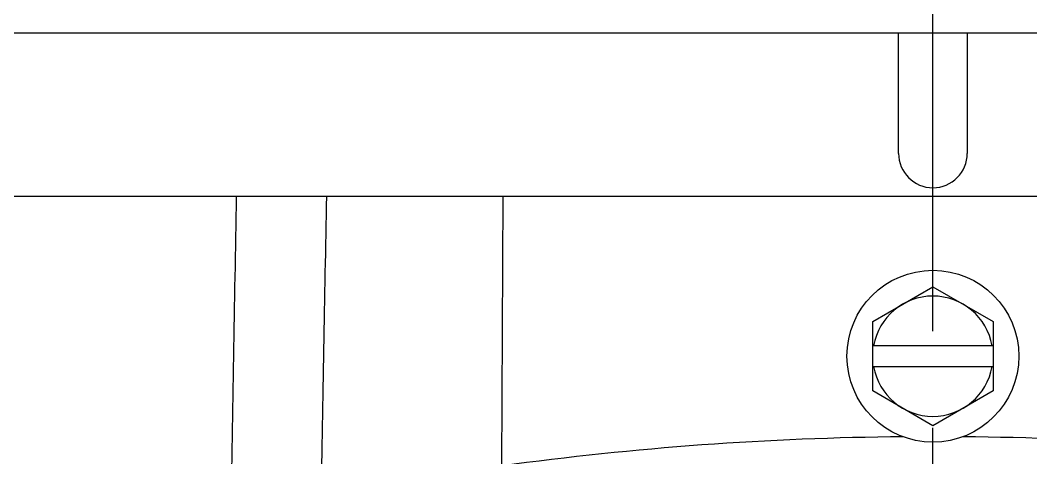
# Model space of a CAD drawing. Header units: millimetres. Extents: x 5828 to 6704, y 123 to 421.
# Drawn here: x 6364.483 to 6368.403, y 240.343 to 242.04 of the extents above; entities that cross this region are included whole.
import ezdxf

# ---------------------------------------------------------------- set-up
doc = ezdxf.new("R2010")
doc.units = ezdxf.units.MM
doc.linetypes.add('CENTER', pattern=[0.6, 0.375, -0.075, 0.075, -0.075])
doc.layers.add('中心线', color=7, linetype='Continuous')
doc.layers.add('外形图', color=7, linetype='Continuous')

msp = doc.modelspace()

# ---------------------------------------------------------------- linework, layer by layer
at = {"layer": '中心线', "linetype": 'CENTER', "ltscale": 5}
msp.add_line((6368.0234, 228.8349), (6368.0234, 277.6395), dxfattribs=at)
at = {"layer": '外形图'}
for p, q in [((6372.7473, 241.9906), (6363.2994, 241.9906)), ((6367.89, 241.524), (6367.89, 241.9906)), ((6368.1567, 241.9906), (6368.1567, 241.524)), ((6372.8584, 241.3573), (6363.1884, 241.3573)), ((6366.351, 240.3119), (6366.3567, 241.3573)), ((6367.79, 240.872), (6368.0234, 241.0067)), ((6368.0234, 241.0067), (6368.2567, 240.872)), ((6367.79, 240.6026), (6367.79, 240.872)), ((6368.2567, 240.872), (6368.2567, 240.6026)), ((6368.2567, 240.7773), (6367.79, 240.7773)), ((6367.79, 240.6973), (6368.2567, 240.6973)), ((6368.0234, 240.4679), (6367.79, 240.6026)), ((6368.2567, 240.6026), (6368.0234, 240.4679))]:
    msp.add_line(p, q, dxfattribs=at)
msp.add_circle((6368.0234, 240.7373), 0.3333, dxfattribs=at)
for centre, radius, start, end in [((6368.0234, 241.524), 0.1333, 180, 0), ((6758.5631, 233.9625), 393.3111, 178.922687, 179.104522), ((6835.4379, 232.1422), 469.8571, 178.876205, 179.020383), ((6368.0234, 240.7373), 0.2333, 9.8709, 170.1291), ((6368.0234, 240.7373), 0.2333, 189.8709, 350.1291), ((6368.0228, 228.0591), 12.3663, 90.53582, 97.76968), ((6368.0239, 228.059), 12.3664, 82.23022, 89.46396)]:
    msp.add_arc(centre, radius, start, end, dxfattribs=at)

doc.saveas('drawing.dxf')
